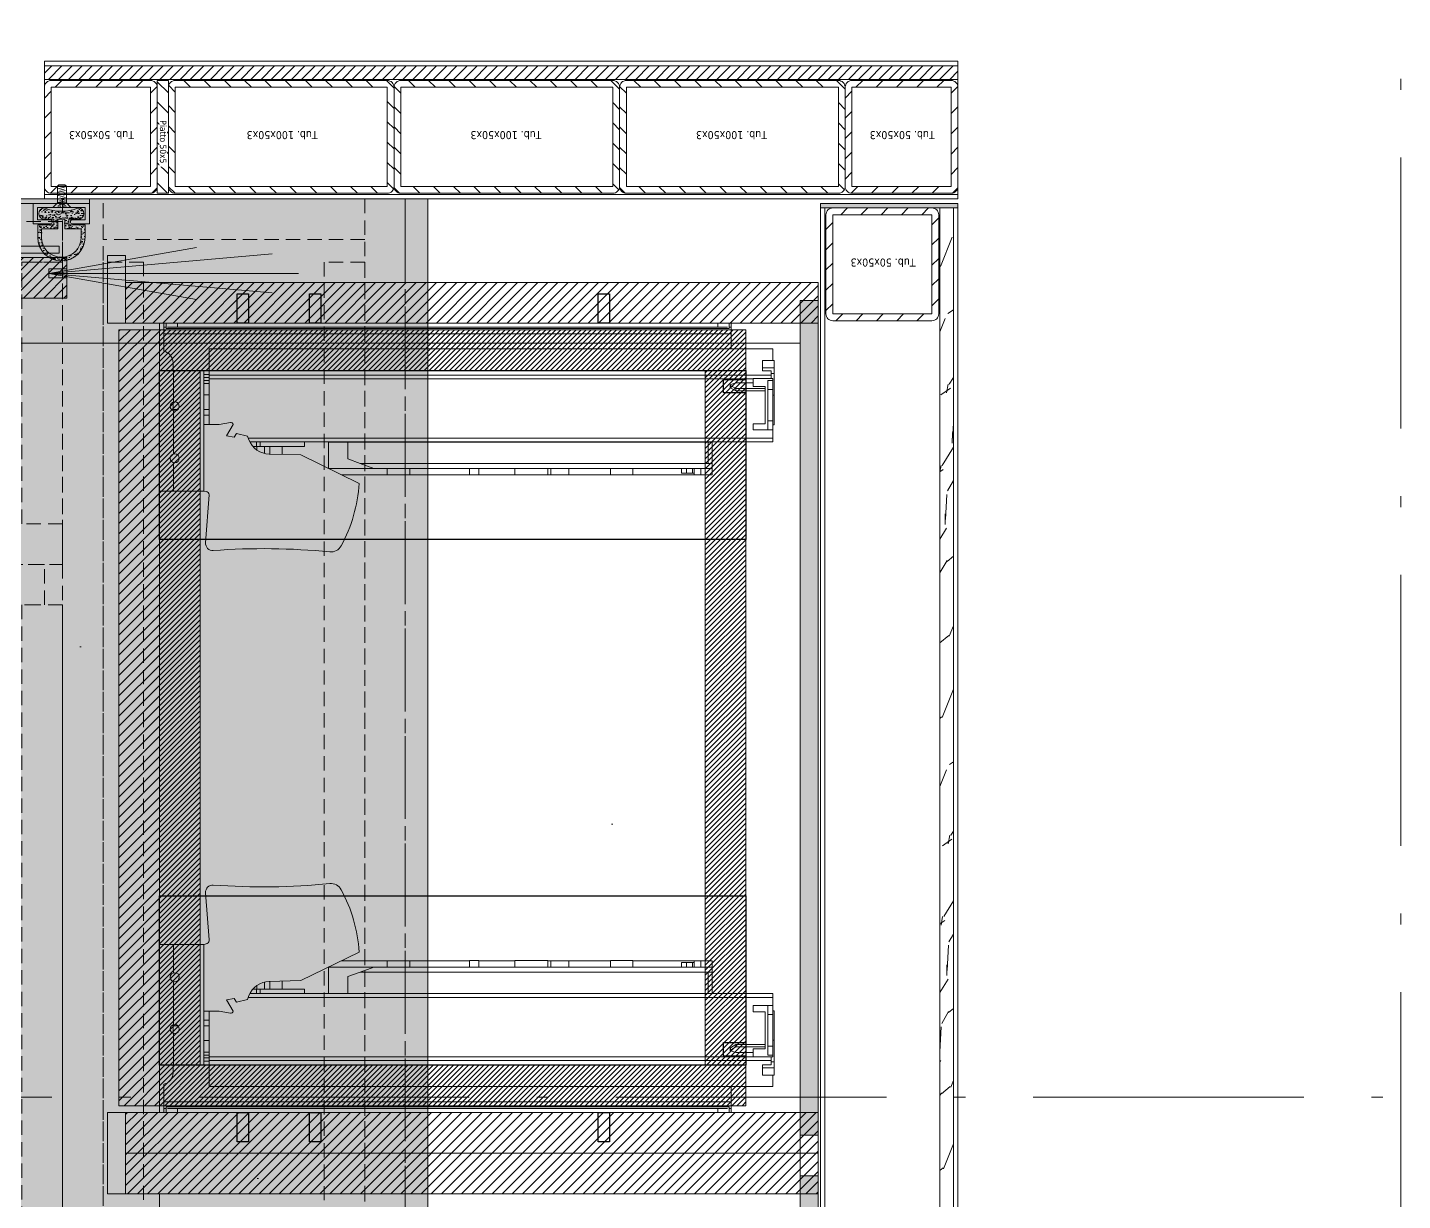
# Model space of a CAD drawing. Header units: millimetres. Extents: x -853320 to 19484, y -510814 to 9708.
# Drawn here: x 15869 to 16478, y 6290 to 6810 of the extents above; entities that cross this region are included whole.
import ezdxf

# ---------------------------------------------------------------- set-up
doc = ezdxf.new("R2010")
doc.units = ezdxf.units.MM
for name, pattern in [('BEARBEITUNGEN', [0]), ('DASHDOT', [18.5, 12, -3, 0.5, -3]), ('DASHED', [0.75, 0.5, -0.25]), ('NASCOSTA', [9.525, 6.35, -3.175])]:
    doc.linetypes.add(name, pattern=pattern)
doc.layers.add('DS_ST_quote 1_50', color=7, linetype='Continuous')
doc.layers.add('F_Lavorazioni', color=12, linetype='Continuous')
for name, color, linetype, lineweight in [('F_ARREDI', 7, 'Continuous', 5), ('F_Guide', 1, 'Continuous', 9), ('F_MASSELLO verniciato BVN', 41, 'Continuous', 5), ('F_MASSELLO_abete', 30, 'Continuous', 5), ('F_MULTI laminato OPACO', 1, 'Continuous', 5), ('F_MULTI laminato_soffitto', 5, 'Continuous', 5), ('F_MULTI laminato_soffitto_veletta', 6, 'Continuous', 5), ('F_PARETI-PAVIMENTI e SOFFITTI_cassone', 3, 'Continuous', 5), ('F_RIV.to PARETI e SOFFITTO_slider', 7, 'Continuous', 5), ('F_Sezioni', 5, 'Continuous', 9), ('F_SOFFITTI', 7, 'Continuous', 5), ('F_STRIP-LED', 2, 'Continuous', 5)]:
    doc.layers.add(name, color=color, linetype=linetype, lineweight=lineweight)
doc.layers.add('F_PARETI_slider', color=1, linetype='Continuous', lineweight=5, true_color=0xff0000)
doc.styles.add('ARIAL', font='arial.ttf')
doc.styles.add('Tahoma', font='tahoma.ttf')
doc.dimstyles.new('ISO-100', dxfattribs={"dimtxt": 100, "dimasz": 5, "dimexe": 0.25, "dimexo": 6, "dimgap": 6, "dimtad": 1, "dimtxsty": 'ARIAL', "dimblk": 'ARCHTICK', "dimcen": 2.5, "dimdle": 15, "dimse1": 1, "dimse2": 1, "dimclrd": 256, "dimclre": 256, "dimclrt": 256, "dimadec": 0, "dimazin": 0, "dimtfac": 1, "dimtmove": 0, "dimatfit": 3, "dimldrblk": 'ARCHTICK', "dimfxl": 1, "dimlwd": -1, "dimlwe": -1, "dimarcsym": 0})
pattern_1 = [(45, (2, 0), (-2.24506403, 2.24506403), [])]

# ---------------------------------------------------------------- blocks, each defined once
blk = doc.blocks.new('CONTROSOFITTO_posteriore_lato corto_2415x250_pianta_vista da sopra')
at = {"layer": 'F_MULTI laminato_soffitto_veletta', "transparency": 33554585}
h = blk.add_hatch(color=8, dxfattribs=at)
h.dxf.hatch_style = 1
h.paths.add_polyline_path([(38560.95, -5047.45), (38560.95, -7465.45), (38310.95, -7465.45), (38310.95, -5047.45)])
at = {"layer": 'F_MASSELLO_abete', "color": 1, "linetype": 'NASCOSTA'}
for points in [[(38338.95, -5047.45), (38338.95, -7465.45), (38320.95, -7465.45), (38320.95, -5047.45)], [(38454.95, -5065.45), (38454.95, -5047.45), (38338.95, -5047.45), (38338.95, -5065.45)], [(38472.95, -5047.45), (38472.95, -7465.45), (38454.95, -7465.45), (38454.95, -5047.45)]]:
    blk.add_lwpolyline(points, close=True, dxfattribs=at)
at = {"layer": 'F_MASSELLO_abete', "color": 3, "linetype": 'NASCOSTA'}
blk.add_lwpolyline([(38356.95, -5075.45), (38356.95, -5576.95), (38338.95, -5576.95), (38338.95, -5075.45)], close=True, dxfattribs=at)
at = {"layer": 'F_MASSELLO_abete', "linetype": 'NASCOSTA'}
blk.add_lwpolyline([(38454.95, -5075.45), (38454.95, -5576.95), (38436.95, -5576.95), (38436.95, -5075.45)], close=True, dxfattribs=at)
at = {"layer": 'F_MULTI laminato_soffitto_veletta'}
blk.add_lwpolyline([(38560.95, -5047.45), (38560.95, -7465.45), (38310.95, -7465.45), (38310.95, -5047.45)], close=True, dxfattribs=at)
at = {"layer": 'F_MULTI laminato_soffitto_veletta', "linetype": 'NASCOSTA'}
blk.add_lwpolyline([(38490.95, -5227.45), (38490.95, -5897.45), (38472.95, -5897.45), (38472.95, -5227.45)], close=True, dxfattribs=at)
blk = doc.blocks.new('CONTROSOFITTO_anteriore_lato lungo_2010x250_pianta_vista da sopra')
at = {"layer": 'F_MASSELLO_abete', "color": 1, "linetype": 'NASCOSTA'}
for points in [[(28163.35, -457), (30369.35, -457), (30369.35, -475), (28163.35, -475)], [(30351.35, -591), (30369.35, -591), (30369.35, -475), (30351.35, -475)], [(28163.35, -591), (30369.35, -591), (30369.35, -609), (28163.35, -609)]]:
    blk.add_lwpolyline(points, close=True, dxfattribs=at)
at = {"layer": 'F_MULTI laminato_soffitto_veletta', "linetype": 'NASCOSTA'}
blk.add_lwpolyline([(28171.35, -439), (30361.35, -439), (30361.35, -457), (28171.35, -457)], close=True, dxfattribs=at)
blk = doc.blocks.new('CONTROSOFITTO_rev.01_pianta_vista da sopra')
at = {"layer": 'F_MULTI laminato_soffitto', "color": 5, "linetype": 'NASCOSTA', "ltscale": 5}
blk.add_lwpolyline([(27435.6, -34937.73), (29931.63, -34937.73), (29931.63, -35837.73), (27435.6, -35837.73)], close=True, dxfattribs=at)
at = {"layer": 'F_SOFFITTI', "xscale": -1, "rotation": 180}
blk.add_blockref('CONTROSOFITTO_anteriore_lato lungo_2010x250_pianta_vista da sopra', (-589.72, -35556.73), dxfattribs=at)
at = {"layer": 'F_SOFFITTI', "xscale": -1}
blk.add_blockref('CONTROSOFITTO_posteriore_lato corto_2415x250_pianta_vista da sopra', (68252.58, -29890.28), dxfattribs=at)
blk = doc.blocks.new('SLIDER grande_lato cucina_pianta_rev.01')
at = {"linetype": 'Continuous', "lineweight": 9, "ltscale": 0.15}
h = blk.add_hatch(dxfattribs=at)
h.set_pattern_fill('DOTS', color=5, scale=0.5, angle=-45)
h.set_pattern_definition([(315, (129929.5354, -101435.0328), (0.8418990114, 0.2806330038), [0, -0.79375])])
h.paths.add_polyline_path([(276687.98, -69772.85), (276687.98, -69769.85), (276585.98, -69769.85), (276585.98, -69772.85)])
at = {"color": 5, "linetype": 'Continuous', "lineweight": 9, "ltscale": 0.15}
blk.add_lwpolyline([(276687.98, -69772.85), (276687.98, -69769.85), (276585.98, -69769.85), (276585.98, -69772.85)], close=True, dxfattribs=at)
blk = doc.blocks.new('PARETE LETTO_camera master_pianta')
at = {"layer": 'F_MASSELLO verniciato BVN'}
h = blk.add_hatch(color=8, dxfattribs=at)
h.dxf.hatch_style = 1
h.paths.add_polyline_path([(736822.12, 527586.14), (736858.12, 527586.14), (736858.12, 527594.14), (736822.12, 527594.14)])
h = blk.add_hatch(color=8, dxfattribs=at)
h.dxf.hatch_style = 1
h.paths.add_polyline_path([(737238.12, 527586.14), (737208.12, 527586.14), (737208.12, 527594.14), (737238.12, 527594.14)])
at = {"layer": 'F_MULTI laminato OPACO'}
h = blk.add_hatch(color=8, dxfattribs=at)
h.dxf.hatch_style = 1
h.paths.add_polyline_path([(735118.12, 527893.14), (736830.12, 527893.14), (736830.12, 527901.14), (735118.12, 527901.14)])
h = blk.add_hatch(dxfattribs=at)
h.set_pattern_fill('ANSI31', color=8)
h.set_pattern_definition(pattern_1)
h.paths.add_polyline_path([(736858.12, 527594.14), (736840.12, 527594.14), (736840.12, 527901.14), (736858.12, 527901.14)])
h.paths.add_polyline_path([(736840.12, 527594.14), (736822.12, 527594.14), (736822.12, 527901.14), (736840.12, 527901.14)])
h = blk.add_hatch(color=8, dxfattribs=at)
h.dxf.hatch_style = 1
h.paths.add_polyline_path([(736848.12, 527893.14), (737218.12, 527893.14), (737218.12, 527901.14), (736848.12, 527901.14)])
h = blk.add_hatch(dxfattribs=at)
h.set_pattern_fill('ANSI31', color=8)
h.set_pattern_definition([(45, (40, 0), (-2.24506403, 2.24506403), [])])
h.paths.add_polyline_path([(737208.12, 527594.14), (737226.12, 527594.14), (737226.12, 527901.14), (737208.12, 527901.14)])
h = blk.add_hatch(dxfattribs=at)
h.set_pattern_fill('ANSI31', color=8, scale=0.5)
h.set_pattern_definition([(45, (2, 0), (-1.122532015, 1.122532015), [])])
h.paths.add_polyline_path([(736879.12, 527609.14), (736861.12, 527609.14), (736861.12, 527869.14), (736879.12, 527869.14)])
h.paths.add_polyline_path([(737187.12, 527869.14), (737187.12, 527851.14), (736879.12, 527851.14), (736879.12, 527869.14)])
h.paths.add_polyline_path([(737205.12, 527609.14), (737187.12, 527609.14), (737187.12, 527869.14), (737205.12, 527869.14)])
h.paths.add_polyline_path([(737187.12, 527627.14), (737187.12, 527609.14), (736879.12, 527609.14), (736879.12, 527627.14)])
h = blk.add_hatch(dxfattribs=at)
h.set_pattern_fill('ANSI31', color=8)
h.set_pattern_definition(pattern_1)
h.paths.add_polyline_path([(736861.12, 527609.14), (737205.12, 527609.14), (737205.12, 527591.14), (736861.12, 527591.14)])
at = {"color": 1}
blk.add_lwpolyline([(735126.12, 527609.14), (736822.12, 527609.14), (736822.12, 527893.14), (735126.12, 527893.14)], close=True, dxfattribs=at)
at = {"layer": 'F_Guide'}
for p, q in [((736869.63, 527881.14), (736874.74, 527881.14)), ((736869.63, 527631.14), (736869.63, 527881.14)), ((736874.74, 527881.64), (736877.94, 527881.64)), ((736874.74, 527876.55), (736874.74, 527881.64)), ((736877.94, 527881.64), (736880.55, 527881.64)), ((736877.94, 527876.55), (736877.94, 527881.64)), ((736879.29, 527880.34), (736880.55, 527880.34)), ((736879.29, 527876.55), (736879.29, 527880.34)), ((736880.55, 527881.64), (736890.13, 527881.64)), ((736880.55, 527880.34), (736880.55, 527881.64)), ((736880.55, 527880.34), (736882.77, 527880.34)), ((736881.18, 527631.14), (736881.18, 527880.34)), ((736882.77, 527881.14), (736883.54, 527881.14)), ((736882.77, 527872.36), (736882.77, 527881.14)), ((736883.54, 527881.14), (736887.54, 527881.14)), ((736883.54, 527878.86), (736883.54, 527881.14)), ((736887.54, 527881.14), (736901.54, 527881.14)), ((736887.54, 527878.86), (736887.54, 527881.14)), ((736890.13, 527881.64), (736898.97, 527881.64)), ((736890.13, 527881.14), (736890.13, 527881.64)), ((736898.97, 527881.64), (736903.25, 527881.64)), ((736901.54, 527881.14), (736905.54, 527881.14)), ((736901.54, 527878.86), (736901.54, 527881.14)), ((736903.25, 527881.14), (736903.25, 527881.64)), ((736905.54, 527881.14), (736905.55, 527881.14)), ((736905.54, 527878.86), (736905.54, 527881.14)), ((736905.55, 527881.14), (736909.17, 527881.14)), ((736905.55, 527872.36), (736905.55, 527881.14)), ((736909.17, 527881.14), (736910.87, 527881.14)), ((736909.17, 527648.46), (736909.17, 527881.14)), ((736910.87, 527649.2), (736910.87, 527881.14)), ((737155.37, 527881.14), (737157.07, 527881.14)), ((737155.37, 527649.2), (737155.37, 527881.14)), ((737157.07, 527881.14), (737160.7, 527881.14)), ((737157.07, 527648.46), (737157.07, 527881.14)), ((737160.7, 527881.14), (737160.7, 527881.14)), ((737160.7, 527881.14), (737164.7, 527881.14)), ((737160.7, 527872.36), (737160.7, 527881.14)), ((737160.7, 527878.86), (737160.7, 527881.14)), ((737162.99, 527881.64), (737191.5, 527881.64)), ((737162.99, 527881.14), (737162.99, 527881.64)), ((737164.7, 527881.14), (737178.7, 527881.14)), ((737164.7, 527878.86), (737164.7, 527881.14)), ((737176.11, 527881.14), (737176.11, 527881.64)), ((737178.7, 527881.14), (737182.7, 527881.14)), ((737178.7, 527878.86), (737178.7, 527881.14)), ((737182.7, 527881.14), (737183.47, 527881.14)), ((737182.7, 527878.86), (737182.7, 527881.14)), ((737183.47, 527872.36), (737183.47, 527881.14)), ((737183.47, 527880.34), (737186.95, 527880.34)), ((737185.06, 527631.14), (737185.06, 527880.34)), ((737185.69, 527880.34), (737185.69, 527881.64)), ((737186.95, 527876.55), (737186.95, 527880.34)), ((737188.3, 527876.55), (737188.3, 527881.64)), ((737191.5, 527876.55), (737191.5, 527881.64)), ((737191.5, 527881.14), (737196.61, 527881.14)), ((737196.61, 527631.14), (737196.61, 527881.14)), ((736874.74, 527876.55), (736877.94, 527876.55)), ((736877.94, 527876.55), (736879.29, 527876.55)), ((736883.54, 527878.86), (736887.54, 527878.86)), ((736886.29, 527877.67), (736886.85, 527877.67)), ((736886.29, 527872.36), (736886.29, 527877.67)), ((736886.85, 527877.69), (736887.17, 527877.69)), ((736886.85, 527877.67), (736886.85, 527877.69)), ((736887.17, 527877.69), (736888.25, 527877.69)), ((736887.17, 527864.59), (736887.17, 527877.69)), ((736887.54, 527878.86), (736901.54, 527878.86)), ((736888.25, 527864.59), (736888.25, 527877.69)), ((736888.25, 527877.67), (736902.79, 527877.67)), ((736901.54, 527878.86), (736905.54, 527878.86)), ((736902.79, 527872.36), (736902.79, 527877.67)), ((737160.7, 527878.86), (737182.7, 527878.86)), ((737163.45, 527877.67), (737177.99, 527877.67)), ((737163.45, 527872.36), (737163.45, 527877.67)), ((737177.99, 527877.69), (737179.39, 527877.69)), ((737177.99, 527864.59), (737177.99, 527877.69)), ((737179.08, 527864.59), (737179.08, 527877.69)), ((737179.39, 527877.67), (737179.39, 527877.69)), ((737179.39, 527877.67), (737179.95, 527877.67)), ((737179.95, 527872.36), (737179.95, 527877.67)), ((737186.95, 527876.55), (737191.5, 527876.55)), ((736882.77, 527872.36), (736886.29, 527872.36)), ((736882.87, 527631.14), (736882.87, 527872.36)), ((736884.69, 527864.71), (736884.69, 527872.36)), ((736902.79, 527872.36), (736905.55, 527872.36)), ((737160.7, 527872.36), (737163.45, 527872.36)), ((737179.95, 527872.36), (737183.47, 527872.36)), ((737181.56, 527864.71), (737181.56, 527872.36)), ((737183.37, 527631.14), (737183.37, 527872.36)), ((736858.12, 527862.64), (736859.92, 527862.64)), ((736858.12, 527861.64), (736858.12, 527862.64)), ((736858.12, 527861.64), (736860.62, 527861.64)), ((736858.12, 527856.64), (736858.12, 527861.64)), ((736859.92, 527862.64), (736862.92, 527862.64)), ((736859.92, 527861.64), (736859.92, 527862.64)), ((736860.62, 527612.14), (736860.62, 527861.64)), ((736862.92, 527862.64), (736869.63, 527862.64)), ((736862.92, 527611.14), (736862.92, 527862.64)), ((736885.4, 527862.38), (736884.69, 527864.71)), ((736885.61, 527862.12), (736886.69, 527862.12)), ((736885.76, 527862.24), (736887.17, 527864.59)), ((736885.76, 527862.24), (736886.84, 527862.24)), ((736886.84, 527862.24), (736888.25, 527864.59)), ((736887.17, 527864.59), (736888.25, 527864.59)), ((737179.4, 527862.24), (737177.99, 527864.59)), ((737177.99, 527864.59), (737179.08, 527864.59)), ((737180.48, 527862.24), (737179.08, 527864.59)), ((737179.4, 527862.24), (737180.48, 527862.24)), ((737179.55, 527862.12), (737180.63, 527862.12)), ((737180.85, 527862.38), (737181.56, 527864.71)), ((737196.61, 527862.64), (737208.12, 527862.64)), ((737203.32, 527611.14), (737203.32, 527862.64)), ((737205.62, 527861.64), (737208.12, 527861.64)), ((737205.62, 527612.14), (737205.62, 527861.64)), ((737206.32, 527861.64), (737206.32, 527862.64)), ((737208.12, 527611.14), (737208.12, 527862.64)), ((736858.12, 527856.64), (736859.92, 527856.64)), ((736858.12, 527617.14), (736858.12, 527856.64)), ((736859.92, 527856.64), (736859.92, 527861.03)), ((736859.92, 527617.14), (736859.92, 527856.64)), ((737206.32, 527856.64), (737206.32, 527861.03)), ((737206.32, 527856.64), (737208.12, 527856.64)), ((737206.32, 527617.14), (737206.32, 527856.64)), ((736910.9, 527854.14), (736920.4, 527854.14)), ((736910.9, 527684.14), (736910.9, 527854.14)), ((736910.9, 527852.34), (736920.4, 527852.34)), ((736920.4, 527854.14), (736922.6, 527854.14)), ((736920.4, 527698.15), (736920.4, 527854.14)), ((736922.6, 527854.14), (736925.4, 527854.14)), ((736922.6, 527684.14), (736922.6, 527854.14)), ((736925.4, 527819.04), (736925.4, 527854.14)), ((737140.85, 527854.14), (737155.35, 527854.14)), ((737140.85, 527819.04), (737140.85, 527854.14)), ((737143.65, 527684.14), (737143.65, 527854.14)), ((737145.85, 527698.15), (737145.85, 527854.14)), ((737145.85, 527852.34), (737155.35, 527852.34)), ((737155.35, 527684.14), (737155.35, 527854.14)), ((736922.6, 527849.14), (736925.4, 527849.14)), ((736922.6, 527846.12), (736925.4, 527846.12)), ((736922.6, 527845.46), (736924.7, 527845.46)), ((736924.7, 527840.64), (736924.7, 527846.12)), ((737140.85, 527849.14), (737143.65, 527849.14)), ((737140.85, 527846.12), (737143.65, 527846.12)), ((737141.55, 527840.64), (737141.55, 527846.12)), ((737141.55, 527845.46), (737143.65, 527845.46)), ((736910.87, 527842.44), (736910.9, 527842.44)), ((736922.6, 527842.81), (736924.7, 527842.81)), ((736922.6, 527840.64), (736924.7, 527840.64)), ((737141.55, 527842.81), (737143.65, 527842.81)), ((737141.55, 527840.64), (737143.65, 527840.64)), ((737155.35, 527842.44), (737155.37, 527842.44)), ((736922.6, 527819.04), (736925.5, 527819.04)), ((736925.5, 527809.04), (736925.5, 527819.04)), ((737140.75, 527819.04), (737143.65, 527819.04)), ((737140.75, 527809.04), (737140.75, 527819.04)), ((736910.87, 527807.44), (736910.9, 527807.44)), ((736922.6, 527809.04), (736925.5, 527809.04)), ((736925.4, 527790.66), (736925.4, 527809.04)), ((737140.75, 527809.04), (737143.65, 527809.04)), ((737140.85, 527790.66), (737140.85, 527809.04)), ((737155.35, 527807.44), (737155.37, 527807.44)), ((736922.6, 527790.66), (736925.4, 527790.66)), ((736925.4, 527782.61), (736925.4, 527790.66)), ((737140.85, 527790.66), (737143.65, 527790.66)), ((737140.85, 527782.61), (737140.85, 527790.66)), ((736922.6, 527782.61), (736925.4, 527782.61)), ((736925.4, 527781.37), (736925.4, 527782.61)), ((737140.85, 527782.61), (737143.65, 527782.61)), ((737140.85, 527781.37), (737140.85, 527782.61)), ((736922.6, 527781.37), (736925.5, 527781.37)), ((736925.5, 527766.64), (736925.5, 527781.37)), ((737140.75, 527781.37), (737143.65, 527781.37)), ((737140.75, 527766.64), (737140.75, 527781.37)), ((736922.6, 527766.64), (736925.5, 527766.64)), ((736925.4, 527750.72), (736925.4, 527766.64)), ((737140.75, 527766.64), (737143.65, 527766.64)), ((737140.85, 527750.72), (737140.85, 527766.64)), ((736922.6, 527750.72), (736925.5, 527750.72)), ((736922.6, 527746.64), (736925.5, 527746.64)), ((736925.4, 527720.16), (736925.4, 527746.64)), ((736925.5, 527746.64), (736925.5, 527750.72)), ((737140.75, 527750.72), (737143.65, 527750.72)), ((737140.75, 527746.64), (737140.75, 527750.72)), ((737140.75, 527746.64), (737143.65, 527746.64)), ((737140.85, 527720.16), (737140.85, 527746.64)), ((736922.6, 527720.16), (736925.4, 527720.16)), ((736925.4, 527710.11), (736925.4, 527720.16)), ((737140.85, 527720.16), (737143.65, 527720.16)), ((737140.85, 527710.11), (737140.85, 527720.16)), ((736922.6, 527710.11), (736925.4, 527710.11)), ((736925.4, 527689.79), (736925.4, 527710.11)), ((737140.85, 527710.11), (737143.65, 527710.11)), ((737140.85, 527689.79), (737140.85, 527710.11)), ((736920.4, 527698.15), (736922.6, 527704.19)), ((737145.85, 527698.15), (737143.65, 527704.19)), ((736916.64, 527671.83), (736929.26, 527697.71)), ((736918.39, 527692.63), (736920.4, 527698.15)), ((737149.61, 527671.83), (737136.99, 527697.71)), ((737147.86, 527692.63), (737145.85, 527698.15)), ((736910.9, 527692.63), (736918.39, 527692.63)), ((737147.86, 527692.63), (737155.35, 527692.63)), ((736910.9, 527684.14), (736922.6, 527684.14)), ((736922.6, 527684.14), (736922.64, 527684.14)), ((737143.61, 527684.14), (737155.35, 527684.14)), ((736910.87, 527673.45), (736912.87, 527673.45)), ((736912.87, 527650.58), (736912.87, 527673.45)), ((737153.37, 527673.45), (737155.37, 527673.45)), ((737153.37, 527650.58), (737153.37, 527673.45)), ((736916.22, 527657.76), (736916.64, 527671.83)), ((737150.02, 527657.76), (737149.61, 527671.83)), ((736912.87, 527663.57), (736916.39, 527663.57)), ((737149.85, 527663.57), (737153.37, 527663.57)), ((736912.87, 527658.07), (736916.23, 527658.07)), ((736912.87, 527655.67), (736915.94, 527655.67)), ((737150.01, 527658.07), (737153.37, 527658.07)), ((737150.31, 527655.67), (737153.37, 527655.67)), ((736908.28, 527648.1), (736909.98, 527648.78)), ((736910.87, 527653.84), (736912.87, 527653.84)), ((736910.87, 527652.1), (736912.87, 527652.1)), ((736912.87, 527652.28), (736914.39, 527652.28)), ((737151.85, 527652.28), (737153.37, 527652.28)), ((737153.37, 527653.84), (737155.37, 527653.84)), ((737153.37, 527652.1), (737155.37, 527652.1)), ((737157.96, 527648.1), (737156.26, 527648.78)), ((736858.12, 527646.14), (736858.12, 527646.14)), ((736858.12, 527646.14), (736858.12, 527646.14)), ((736907.07, 527643.28), (736908.28, 527648.1)), ((736908.7, 527642.26), (736907.07, 527643.28)), ((736908.15, 527638.83), (736908.7, 527642.26)), ((737157.54, 527642.26), (737159.17, 527643.28)), ((737158.09, 527638.83), (737157.54, 527642.26)), ((737159.17, 527643.28), (737157.96, 527648.1)), ((736903.1, 527635.56), (736902.21, 527640.59)), ((736908.15, 527638.83), (736903.04, 527641.75)), ((737158.09, 527638.83), (737163.2, 527641.75)), ((737163.15, 527635.56), (737164.03, 527640.59)), ((736869.63, 527631.14), (736881.18, 527631.14)), ((736880.95, 527628.83), (736880.95, 527631.14)), ((736881.18, 527631.14), (736882.87, 527631.14)), ((736882.32, 527628.83), (736882.32, 527631.14)), ((736882.87, 527631.14), (736903.1, 527631.14)), ((736883.57, 527628.83), (736883.57, 527631.14)), ((736884.95, 527628.83), (736884.95, 527631.14)), ((736890.02, 527628.83), (736890.02, 527631.14)), ((736896.52, 527628.83), (736896.52, 527631.14)), ((736899.02, 527628.83), (736899.02, 527631.14)), ((736903.1, 527628.83), (736903.1, 527635.56)), ((736934.62, 527631.2), (736934.23, 527631.23)), ((736955.54, 527629.58), (736934.62, 527631.2)), ((737110.7, 527629.58), (737132.02, 527631.23)), ((737163.15, 527628.83), (737163.15, 527635.56)), ((737163.15, 527631.14), (737196.61, 527631.14)), ((737167.22, 527628.83), (737167.22, 527631.14)), ((737169.72, 527628.83), (737169.72, 527631.14)), ((737176.22, 527628.83), (737176.22, 527631.14)), ((737181.3, 527628.83), (737181.3, 527631.14)), ((737182.67, 527628.83), (737182.67, 527631.14)), ((737183.92, 527628.83), (737183.92, 527631.14)), ((737185.3, 527628.83), (737185.3, 527631.14)), ((736879.12, 527628.83), (736932.62, 527628.83)), ((736879.12, 527609.14), (736879.12, 527628.83)), ((736932.62, 527628.9), (736932.83, 527629.82)), ((736932.62, 527609.14), (736932.62, 527628.9)), ((737133.62, 527628.9), (737133.41, 527629.82)), ((737133.62, 527609.14), (737133.62, 527628.9)), ((737133.62, 527628.83), (737187.12, 527628.83)), ((737187.12, 527609.14), (737187.12, 527628.83)), ((736858.12, 527617.14), (736859.92, 527617.14)), ((736858.12, 527612.14), (736858.12, 527617.14)), ((736858.12, 527612.14), (736860.62, 527612.14)), ((736858.12, 527611.14), (736858.12, 527612.14)), ((736859.92, 527612.74), (736859.92, 527617.14)), ((736859.92, 527611.14), (736859.92, 527612.14)), ((736875.72, 527615.14), (736879.12, 527615.14)), ((736879.12, 527615.34), (736893.21, 527615.34)), ((736893.29, 527615.14), (736896.52, 527615.14)), ((736896.52, 527615.14), (736896.52, 527617.36)), ((736896.52, 527615.14), (736896.95, 527615.14)), ((736897.03, 527615.34), (736916.21, 527615.34)), ((736920.03, 527615.34), (736932.62, 527615.34)), ((737133.62, 527615.34), (737146.21, 527615.34)), ((737150.03, 527615.34), (737169.21, 527615.34)), ((737169.29, 527615.14), (737172.95, 527615.14)), ((737169.72, 527615.14), (737169.72, 527617.36)), ((737173.03, 527615.34), (737187.12, 527615.34)), ((737187.12, 527615.14), (737190.52, 527615.14)), ((737205.62, 527612.14), (737208.12, 527612.14)), ((737206.32, 527617.14), (737208.12, 527617.14)), ((737206.32, 527612.74), (737206.32, 527617.14)), ((737206.32, 527611.14), (737206.32, 527612.14)), ((736858.12, 527611.14), (736859.92, 527611.14)), ((736859.92, 527611.14), (736862.92, 527611.14)), ((736862.92, 527611.14), (736870.65, 527611.14)), ((736879.12, 527609.14), (736932.62, 527609.14)), ((737133.62, 527609.14), (737187.12, 527609.14)), ((737195.59, 527611.14), (737208.12, 527611.14))]:
    blk.add_line(p, q, dxfattribs=at)
for centre in [(736895.12, 527615.94), (736918.12, 527615.94), (737148.12, 527615.94), (737171.12, 527615.94)]:
    blk.add_circle(centre, 2, dxfattribs=at)
for centre, radius, start, end in [((736924.7, 527630.16), 67.7, 61.60234, 86.13782), ((737141.55, 527630.16), 67.7, 93.86218, 118.39766), ((736954.42, 527685.14), 5.2, 354.37963, 61.60234), ((737111.82, 527685.14), 5.2, 118.39766, 185.62037), ((737257.95, 527655.27), 299.8, 174.37963, 184.25813), ((736808.29, 527655.27), 299.8, 355.74187, 5.62037), ((736906.23, 527658.05), 10, 292.06114, 358.31116), ((737160.02, 527658.05), 10, 181.68884, 247.93886), ((736903.19, 527640.76), 1, 98.66677, 190), ((737163.05, 527640.76), 1, 350, 81.33323), ((736934.68, 527629.39), 1.9, 103.89335, 166.92451), ((736955.79, 527632.77), 3.2, 265.57887, 4.25813), ((737110.45, 527632.77), 3.2, 175.74187, 274.42113), ((737131.56, 527629.39), 1.9, 13.07549, 76.10665), ((736875.66, 527610), 5.14, 89.3053, 167.21863), ((737190.58, 527610), 5.14, 12.78137, 90.6947)]:
    blk.add_arc(centre, radius, start, end, dxfattribs=at)
for centre, start_param, end_param in [((736885.61, 527862.73), 2.188692, 3.763033), ((736886.69, 527862.73), 3.141592, 3.763033), ((737179.55, 527862.73), 2.520152, 3.141593), ((737180.63, 527862.73), 2.520152, 4.094493)]:
    blk.add_ellipse(centre, major_axis=(0, 0.609), ratio=0.427358, start_param=start_param, end_param=end_param, dxfattribs=at)
at = {"layer": 'F_Lavorazioni', "color": 14, "linetype": 'BEARBEITUNGEN', "true_color": 0xaa0000}
for p, q in [((736954.12, 527869.14), (736879.12, 527869.14)), ((736879.12, 527869.14), (736879.12, 527609.14)), ((736889.12, 527869.14), (736883.12, 527869.14)), ((736883.12, 527869.14), (736883.12, 527859.14)), ((736889.12, 527859.14), (736889.12, 527869.14)), ((736954.12, 527609.14), (736954.12, 527869.14)), ((737187.12, 527869.14), (737112.12, 527869.14)), ((737112.12, 527869.14), (737112.12, 527609.14)), ((737183.12, 527869.14), (737177.12, 527869.14)), ((737177.12, 527869.14), (737177.12, 527859.14)), ((737183.12, 527859.14), (737183.12, 527869.14)), ((737187.12, 527609.14), (737187.12, 527869.14)), ((736883.12, 527859.14), (736889.12, 527859.14)), ((737177.12, 527859.14), (737183.12, 527859.14)), ((736858.12, 527808.64), (736845.12, 527808.64)), ((736845.12, 527808.64), (736845.12, 527803.64)), ((736858.12, 527803.64), (736858.12, 527808.64)), ((737208.12, 527808.64), (737208.12, 527803.64)), ((737221.12, 527808.64), (737208.12, 527808.64)), ((737221.12, 527803.64), (737221.12, 527808.64)), ((736845.12, 527803.64), (736858.12, 527803.64)), ((737208.12, 527803.64), (737221.12, 527803.64)), ((736858.12, 527680.64), (736845.12, 527680.64)), ((736845.12, 527680.64), (736845.12, 527675.64)), ((736858.12, 527675.64), (736858.12, 527680.64)), ((737208.12, 527680.64), (737208.12, 527675.64)), ((737221.12, 527680.64), (737208.12, 527680.64)), ((737221.12, 527675.64), (737221.12, 527680.64)), ((736845.12, 527675.64), (736858.12, 527675.64)), ((737208.12, 527675.64), (737221.12, 527675.64)), ((736858.12, 527648.64), (736845.12, 527648.64)), ((736845.12, 527648.64), (736845.12, 527643.64)), ((736858.12, 527643.64), (736858.12, 527648.64)), ((737208.12, 527648.64), (737208.12, 527643.64)), ((737221.12, 527648.64), (737208.12, 527648.64)), ((737221.12, 527643.64), (737221.12, 527648.64)), ((736845.12, 527643.64), (736858.12, 527643.64)), ((737208.12, 527643.64), (737221.12, 527643.64)), ((736879.12, 527609.14), (736954.12, 527609.14)), ((737112.12, 527609.14), (737187.12, 527609.14))]:
    blk.add_line(p, q, dxfattribs=at)
at = {"layer": 'F_MASSELLO verniciato BVN'}
for points in [[(736822.12, 527586.14), (736858.12, 527586.14), (736858.12, 527594.14), (736822.12, 527594.14)], [(737238.12, 527586.14), (737208.12, 527586.14), (737208.12, 527594.14), (737238.12, 527594.14)]]:
    blk.add_lwpolyline(points, close=True, dxfattribs=at)
at = {"layer": 'F_MULTI laminato OPACO', "color": 6}
for points in [[(735118.12, 527893.14), (736830.12, 527893.14), (736830.12, 527901.14), (735118.12, 527901.14)], [(736848.12, 527893.14), (737218.12, 527893.14), (737218.12, 527901.14), (736848.12, 527901.14)], [(736861.12, 527609.14), (737205.12, 527609.14), (737205.12, 527591.14), (736861.12, 527591.14)]]:
    blk.add_lwpolyline(points, close=True, dxfattribs=at)
at = {"layer": 'F_MULTI laminato OPACO'}
for points in [[(736840.12, 527594.14), (736822.12, 527594.14), (736822.12, 527901.14), (736840.12, 527901.14)], [(736858.12, 527594.14), (736840.12, 527594.14), (736840.12, 527901.14), (736858.12, 527901.14)], [(737208.12, 527594.14), (737226.12, 527594.14), (737226.12, 527901.14), (737208.12, 527901.14)], [(736858.12, 527893.14), (737208.12, 527893.14), (737208.12, 527609.14), (736858.12, 527609.14)]]:
    blk.add_lwpolyline(points, close=True, dxfattribs=at)
at = {"layer": 'F_MULTI laminato OPACO', "color": 3}
for points in [[(736879.12, 527609.14), (736861.12, 527609.14), (736861.12, 527869.14), (736879.12, 527869.14)], [(737187.12, 527869.14), (737187.12, 527851.14), (736879.12, 527851.14), (736879.12, 527869.14)], [(737205.12, 527609.14), (737187.12, 527609.14), (737187.12, 527869.14), (737205.12, 527869.14)], [(737187.12, 527627.14), (737187.12, 527609.14), (736879.12, 527609.14), (736879.12, 527627.14)]]:
    blk.add_lwpolyline(points, close=True, dxfattribs=at)
blk = doc.blocks.new('RIV.to_pareti e soffitto_grande_lato cucina_rev.01_pianta')
at = {"layer": 'F_MULTI laminato OPACO', "transparency": 33554508}
h = blk.add_hatch(dxfattribs=at)
h.set_pattern_fill('ANSI31', color=3)
h.set_pattern_definition([(45, (-816953.679, -495733.8327), (-2.24506403, 2.24506403), [])])
h.paths.add_polyline_path([(29781.62, 21782.66), (29631.62, 21782.66), (29631.62, 21800.66), (29781.62, 21800.66)])
at = {"layer": 'F_MULTI laminato OPACO', "color": 3}
blk.add_lwpolyline([(29781.62, 21782.66), (29631.62, 21782.66), (29631.62, 21800.66), (29781.62, 21800.66)], close=True, dxfattribs=at)
at = {"layer": 'F_STRIP-LED'}
for q in [(29839.03, 21805.19), (29872.6, 21802.32), (29884.29, 21793.66), (29872.6, 21785), (29839.03, 21782.13)]:
    blk.add_line((29773.62, 21793.66), q, dxfattribs=at)
blk.add_lwpolyline([(29773.62, 21791.66), (29773.62, 21795.66), (29781.62, 21795.66), (29781.62, 21791.66)], close=True, dxfattribs=at)
blk = doc.blocks.new('TSEI M4x10')
at = {"color": 2, "linetype": 'Continuous', "lineweight": 5}
for p, q in [((110464.59, 52310.99), (110466.59, 52308.99)), ((110464.59, 52310.99), (110472.59, 52310.99)), ((110472.59, 52310.99), (110470.59, 52308.99)), ((110466.59, 52308.99), (110470.59, 52308.99)), ((110466.59, 52301.64), (110466.59, 52308.99)), ((110470.59, 52301.64), (110470.59, 52308.99)), ((110470.59, 52301.64), (110466.59, 52301.64)), ((110467.25, 52300.98), (110466.59, 52301.64)), ((110469.93, 52300.98), (110467.25, 52300.98)), ((110469.93, 52300.98), (110470.59, 52301.64))]:
    blk.add_line(p, q, dxfattribs=at)
at = {"color": 2, "linetype": 'DASHED', "lineweight": 5}
for p, q in [((110467.79, 52309.51), (110466.58, 52310.99)), ((110467.79, 52309.51), (110467.79, 52310.99)), ((110467.79, 52309.51), (110469.39, 52309.51)), ((110469.39, 52309.51), (110469.39, 52310.99)), ((110469.39, 52309.51), (110470.6, 52310.99))]:
    blk.add_line(p, q, dxfattribs=at)
at = {"color": 2, "lineweight": 5}
for p, q in [((110470.21, 52308.84), (110466.95, 52308.06)), ((110470.21, 52307.3), (110466.95, 52306.53)), ((110470.21, 52305.77), (110466.95, 52304.99)), ((110470.21, 52304.23), (110466.95, 52303.45)), ((110469.56, 52307.92), (110467.61, 52307.45)), ((110469.56, 52306.38), (110467.61, 52305.91)), ((110469.56, 52304.84), (110467.61, 52304.37)), ((110470.21, 52302.69), (110466.95, 52301.91)), ((110469.56, 52303.3), (110467.61, 52302.84))]:
    blk.add_line(p, q, dxfattribs=at)
blk = doc.blocks.new('EFFE.CAR 111.163.200')
at = {"linetype": 'ByBlock', "lineweight": 5}
h = blk.add_hatch(dxfattribs=at)
h.set_pattern_fill('AR-CONC', color=251, scale=0.017726052, angle=-450, style=0)
h.paths.add_polyline_path([(-43103.21, -62984.87), (-43103.21, -62990.37), (-43096.01, -62990.37), (-43096.01, -62992.87), (-43100.21, -62992.87, 1), (-43100.21, -62997.87, -0.192751), (-43085.21, -62997.87, 1), (-43085.21, -62992.87), (-43089.41, -62992.87), (-43089.41, -62990.37), (-43082.21, -62990.37), (-43082.21, -62984.87, 1)])
h.paths.add_polyline_path([(-43083.91, -62984.87), (-43083.91, -62988.67), (-43091.21, -62988.67), (-43091.21, -62992.87), (-43094.21, -62992.87), (-43094.21, -62988.67), (-43101.51, -62988.67), (-43101.51, -62984.87, -1)], flags=16)
at = {"color": 251, "linetype": 'ByBlock', "lineweight": 5}
for p, q in [((-43103.21, -62984.87), (-43103.21, -62990.37)), ((-43101.51, -62984.87), (-43101.51, -62988.67)), ((-43101.51, -62988.67), (-43094.21, -62988.67)), ((-43094.21, -62988.67), (-43094.21, -62992.87)), ((-43091.21, -62992.87), (-43091.21, -62988.67)), ((-43091.21, -62988.67), (-43083.91, -62988.67)), ((-43083.91, -62984.87), (-43083.91, -62988.67)), ((-43082.21, -62984.87), (-43082.21, -62990.37)), ((-43103.21, -62990.37), (-43096.01, -62990.37)), ((-43100.21, -62992.87), (-43096.01, -62992.87)), ((-43096.01, -62990.37), (-43096.01, -62992.87)), ((-43094.21, -62992.87), (-43091.21, -62992.87)), ((-43089.41, -62992.87), (-43089.41, -62990.37)), ((-43089.41, -62990.37), (-43082.21, -62990.37)), ((-43089.41, -62992.87), (-43085.21, -62992.87))]:
    blk.add_line(p, q, dxfattribs=at)
for centre, radius, start, end in [((-43092.71, -62984.87), 10.5, 0, 180), ((-43092.71, -62984.87), 8.8, 0, 180), ((-43100.21, -62995.37), 2.5, 90, 270), ((-43085.21, -62995.37), 2.5, 270, 90), ((-43092.71, -63016.61), 20.18, 68.17998, 111.82002)]:
    blk.add_arc(centre, radius, start, end, dxfattribs=at)
blk = doc.blocks.new('F_PARETI CASSONE_pianta')
at = {"layer": 'F_PARETI-PAVIMENTI e SOFFITTI_cassone', "linetype": 'Continuous', "lineweight": 13}
h = blk.add_hatch(dxfattribs=at)
h.set_pattern_fill('WOOD2', color=34, scale=25.6, angle=130, style=0, pattern_type=2)
h.set_pattern_definition([(238.4349, (155526.9915, 474333.374), (-22.76614748, -52.5214392), [9.7145088, -71.2397824]), (269.3987, (155521.9062, 474325.0968), (0.678463711, -199.94122818), [4.7204096, -231.2999424]), (266.8476, (155505.4013, 474339.9874), (-27.71998239, -524.5361438106), [11.2290304, -550.2227968]), (239.9831, (155504.7838, 474328.7753), (-107.519835431, -190.475115829), [5.9928064, -293.6475136]), (220, (155521.397, 474340.042), (-3.155375, -36.0661006), [5.12, -20.48]), (248.4429, (155517.4745, 474336.7506), (139.75222625, 351.1948218568), [13.9748864, -684.7691264]), (214.2894, (155512.3397, 474323.7532), (192.95201283, 128.48749226), [5.1455488, -252.1312768]), (259.8056, (155508.0885, 474320.8544), (32.23215944, 160.719780818), [3.998848, -195.943552])])
h.paths.add_polyline_path([(595663.47, 448168.42), (595663.47, 447563.41), (595669.47, 447563.41), (595669.47, 448168.42)])
at = {"layer": 'F_PARETI-PAVIMENTI e SOFFITTI_cassone', "lineweight": 13}
h = blk.add_hatch(dxfattribs=at)
h.set_pattern_fill('ANSI31', color=1, scale=2)
h.set_pattern_definition([(45, (310938.1744, 318976.9594), (-4.49012806, 4.49012806), [])])
h.paths.add_polyline_path([(595672.97, 447566.41), (595672.97, 447610.41), (595716.97, 447610.41), (595716.97, 447566.41)], flags=16)
edge = h.paths.add_edge_path()
edge.add_arc((595672.97, 447566.41), 3, 180, 270, ccw=False)
edge.add_line((595669.97, 447566.41), (595669.97, 447610.41))
edge.add_arc((595672.97, 447610.41), 3, 90, 180, ccw=False)
edge.add_line((595672.97, 447613.41), (595716.97, 447613.41))
edge.add_arc((595716.97, 447610.41), 3, 0, 90, ccw=False)
edge.add_line((595719.97, 447610.41), (595719.97, 447566.41))
edge.add_arc((595716.97, 447566.41), 3, -90, 0, ccw=False)
edge.add_line((595716.97, 447563.41), (595672.97, 447563.41))
h = blk.add_hatch(dxfattribs=at)
h.set_pattern_fill('DOTS', color=256, scale=0.3, angle=45)
h.set_pattern_definition([(45, (168790.22176, 462472.9653), (-0.16837980227, 0.5051394068), [0, -0.47625])])
h.paths.add_polyline_path([(595661.47, 447561.41), (595722.47, 447561.41), (595722.47, 447563.41), (595661.47, 447563.41)])
h = blk.add_hatch(dxfattribs=at)
h.set_pattern_fill('DOTS', color=256, scale=0.3, angle=45)
h.set_pattern_definition([(45, (168790.22176, 462477.9653), (-0.16837980227, 0.5051394068), [0, -0.47625])])
h.paths.add_polyline_path([(595661.47, 447561.41), (595661.47, 447563.41), (595722.47, 447563.41), (595722.47, 447561.41)])
h = blk.add_hatch(dxfattribs=at)
h.set_pattern_fill('ANSI31', color=1, scale=2)
h.set_pattern_definition([(45, (310929.6735, 319035.4594), (-4.49012806, 4.49012806), [])])
h.paths.add_polyline_path([(595664.47, 447509.91), (595664.47, 447553.91), (595708.47, 447553.91), (595708.47, 447509.91)], flags=16)
edge = h.paths.add_edge_path()
edge.add_arc((595664.47, 447509.91), 3, 180, 270, ccw=False)
edge.add_line((595661.47, 447509.91), (595661.47, 447553.91))
edge.add_arc((595664.47, 447553.91), 3, 90, 180, ccw=False)
edge.add_line((595664.47, 447556.91), (595708.47, 447556.91))
edge.add_arc((595708.47, 447553.91), 3, 0, 90, ccw=False)
edge.add_line((595711.47, 447553.91), (595711.47, 447509.91))
edge.add_arc((595708.47, 447509.91), 3, -90, 0, ccw=False)
edge.add_line((595708.47, 447506.91), (595664.47, 447506.91))
h = blk.add_hatch(dxfattribs=at)
h.set_pattern_fill('ANSI31', color=4, scale=2, angle=90)
h.set_pattern_definition([(135, (155536.269, -4665.407), (-4.49012806, -4.49012806), [])])
h.paths.add_polyline_path([(595714.47, 447509.91), (595714.47, 447553.91), (595808.47, 447553.91), (595808.47, 447509.91)], flags=16)
edge = h.paths.add_edge_path()
edge.add_arc((595714.47, 447509.91), 3, 180, 270, ccw=False)
edge.add_line((595711.47, 447509.91), (595711.47, 447553.91))
edge.add_arc((595714.47, 447553.91), 3, 90, 180, ccw=False)
edge.add_line((595714.47, 447556.91), (595808.47, 447556.91))
edge.add_arc((595808.47, 447553.91), 3, 0, 90, ccw=False)
edge.add_line((595811.47, 447553.91), (595811.47, 447509.91))
edge.add_arc((595808.47, 447509.91), 3, -90, 0, ccw=False)
edge.add_line((595808.47, 447506.91), (595714.47, 447506.91))
h = blk.add_hatch(dxfattribs=at)
h.set_pattern_fill('ANSI31', color=4, scale=2, angle=90)
h.set_pattern_definition([(135, (155636.269, -4665.407), (-4.49012806, -4.49012806), [])])
h.paths.add_polyline_path([(595814.47, 447509.91), (595814.47, 447553.91), (595908.47, 447553.91), (595908.47, 447509.91)], flags=16)
edge = h.paths.add_edge_path()
edge.add_arc((595814.47, 447509.91), 3, 180, 270, ccw=False)
edge.add_line((595811.47, 447509.91), (595811.47, 447553.91))
edge.add_arc((595814.47, 447553.91), 3, 90, 180, ccw=False)
edge.add_line((595814.47, 447556.91), (595908.47, 447556.91))
edge.add_arc((595908.47, 447553.91), 3, 0, 90, ccw=False)
edge.add_line((595911.47, 447553.91), (595911.47, 447509.91))
edge.add_arc((595908.47, 447509.91), 3, -90, 0, ccw=False)
edge.add_line((595908.47, 447506.91), (595814.47, 447506.91))
h = blk.add_hatch(dxfattribs=at)
h.set_pattern_fill('ANSI31', color=6, scale=2, angle=90)
h.set_pattern_definition([(135, (145942.711, -4729.263), (-4.49012806, -4.49012806), [])])
h.paths.add_polyline_path([(596011.47, 447556.91), (596011.47, 447506.91), (596016.47, 447506.91), (596016.47, 447556.91)])
at = {"layer": 'F_PARETI-PAVIMENTI e SOFFITTI_cassone', "linetype": 'Continuous', "lineweight": 13}
h = blk.add_hatch(dxfattribs=at)
h.set_pattern_fill('ANSI31', color=34, style=0)
h.set_pattern_definition([(45, (-0.0009, -100), (-2.24506403, 2.24506403), [])])
h.paths.add_polyline_path([(596066.47, 447500.41), (595661.47, 447500.41), (595661.47, 447506.41), (596066.47, 447506.41)])
at = {"color": 1}
for p, q in [((595661.47, 447559.41), (596066.47, 447559.41)), ((595661.47, 447498.41), (596066.47, 447498.41))]:
    blk.add_line(p, q, dxfattribs=at)
at = {"layer": 'F_PARETI-PAVIMENTI e SOFFITTI_cassone', "lineweight": 13}
for p, q in [((595661.47, 447563.41), (595661.47, 448168.42)), ((595720.47, 447563.41), (595720.47, 448168.42)), ((595722.47, 447563.41), (595722.47, 448168.42)), ((595661.47, 447557.41), (596066.47, 447557.41))]:
    blk.add_line(p, q, dxfattribs=at)
at = {"layer": 'F_PARETI-PAVIMENTI e SOFFITTI_cassone', "color": 32, "linetype": 'ByBlock', "lineweight": 13}
for points in [[(595663.47, 448168.42), (595663.47, 447563.41), (595669.47, 447563.41), (595669.47, 448168.42)], [(596066.47, 447500.41), (595661.47, 447500.41), (595661.47, 447506.41), (596066.47, 447506.41)]]:
    blk.add_lwpolyline(points, close=True, dxfattribs=at)
at = {"layer": 'F_PARETI-PAVIMENTI e SOFFITTI_cassone', "color": 1, "lineweight": 13}
for points in [[(595672.97, 447563.41, -0.414214), (595669.97, 447566.41), (595669.97, 447610.41, -0.414214), (595672.97, 447613.41), (595716.97, 447613.41, -0.414214), (595719.97, 447610.41), (595719.97, 447566.41, -0.414214), (595716.97, 447563.41)], [(595664.47, 447506.91, -0.414214), (595661.47, 447509.91), (595661.47, 447553.91, -0.414214), (595664.47, 447556.91), (595708.47, 447556.91, -0.414214), (595711.47, 447553.91), (595711.47, 447509.91, -0.414214), (595708.47, 447506.91)]]:
    blk.add_lwpolyline(points, format="xyb", close=True, dxfattribs=at)
for points in [[(595672.97, 447566.41), (595672.97, 447610.41), (595716.97, 447610.41), (595716.97, 447566.41)], [(595664.47, 447509.91), (595664.47, 447553.91), (595708.47, 447553.91), (595708.47, 447509.91)], [(596019.47, 447509.91), (596019.47, 447553.91), (596063.47, 447553.91), (596063.47, 447509.91)]]:
    blk.add_lwpolyline(points, close=True, dxfattribs=at)
at = {"layer": 'F_PARETI-PAVIMENTI e SOFFITTI_cassone', "color": 163, "lineweight": 13}
blk.add_lwpolyline([(596069.47, 447563.16), (596069.47, 447568.66), (596063.84, 447568.66, -1), (596063.84, 447570.41), (596071.47, 447570.41), (596071.47, 447561.41), (596046.47, 447561.41), (596046.47, 447570.41), (596054.09, 447570.41, -1), (596054.09, 447568.66), (596048.47, 447568.66), (596048.47, 447563.16)], format="xyb", close=True, dxfattribs=at)
at = {"layer": 'F_PARETI-PAVIMENTI e SOFFITTI_cassone', "lineweight": 13}
for points in [[(595722.47, 447561.41), (595661.47, 447561.41), (595661.47, 447563.41), (595722.47, 447563.41)], [(595661.47, 447561.41), (595661.47, 447563.41), (595722.47, 447563.41), (595722.47, 447561.41)]]:
    blk.add_lwpolyline(points, close=True, dxfattribs=at)
at = {"layer": 'F_PARETI-PAVIMENTI e SOFFITTI_cassone', "color": 183, "linetype": 'ByBlock', "lineweight": 13}
blk.add_lwpolyline([(596046.47, 447561.41), (596086.47, 447561.41), (596086.47, 447541.41), (596084.47, 447541.41), (596084.47, 447559.41), (596046.47, 447559.41), (596046.47, 447561.41)], dxfattribs=at)
at = {"layer": 'F_PARETI-PAVIMENTI e SOFFITTI_cassone', "color": 4, "lineweight": 13}
for points in [[(595714.47, 447506.91, -0.414214), (595711.47, 447509.91), (595711.47, 447553.91, -0.414214), (595714.47, 447556.91), (595808.47, 447556.91, -0.414214), (595811.47, 447553.91), (595811.47, 447509.91, -0.414214), (595808.47, 447506.91)], [(595814.47, 447506.91, -0.414214), (595811.47, 447509.91), (595811.47, 447553.91, -0.414214), (595814.47, 447556.91), (595908.47, 447556.91, -0.414214), (595911.47, 447553.91), (595911.47, 447509.91, -0.414214), (595908.47, 447506.91)]]:
    blk.add_lwpolyline(points, format="xyb", close=True, dxfattribs=at)
for points in [[(595714.47, 447509.91), (595714.47, 447553.91), (595808.47, 447553.91), (595808.47, 447509.91)], [(595814.47, 447509.91), (595814.47, 447553.91), (595908.47, 447553.91), (595908.47, 447509.91)], [(596008.47, 447509.91), (596008.47, 447553.91), (595914.47, 447553.91), (595914.47, 447509.91)]]:
    blk.add_lwpolyline(points, close=True, dxfattribs=at)
at = {"layer": 'F_PARETI-PAVIMENTI e SOFFITTI_cassone', "color": 6, "lineweight": 13}
blk.add_lwpolyline([(596011.47, 447556.91), (596011.47, 447506.91), (596016.47, 447506.91), (596016.47, 447556.91), (596011.47, 447556.91)], dxfattribs=at)
at = {"layer": 'F_PARETI-PAVIMENTI e SOFFITTI_cassone', "lineweight": 13}
for name, p in [('EFFE.CAR 111.163.200', (639151.67, 510561.29)), ('TSEI M4x10', (485590.13, 395252.18))]:
    blk.add_blockref(name, p, dxfattribs=at)
at = {"layer": 'F_PARETI-PAVIMENTI e SOFFITTI_cassone', "color": 30, "lineweight": 13, "char_height": 3.549, "width": 31.8549, "attachment_point": 5, "style": 'Tahoma', "bg_fill": 3, "box_fill_scale": 1.1, "bg_fill_color": 256, "bg_fill_true_color": 13158600, "bg_fill_transparency": 0}
for s, insert in [('Tub. 50x50x3', (595694.66, 447587.59)), ('Tub. 50x50x3', (595686.16, 447531.09)), ('Tub. 100x50x3', (595761.85, 447531.09)), ('Tub. 100x50x3', (595861.85, 447531.09))]:
    blk.add_mtext(s, dxfattribs=dict(at, insert=insert))
at = {"layer": 'F_PARETI-PAVIMENTI e SOFFITTI_cassone', "color": 30, "lineweight": 13, "insert": (596013.87, 447534.1), "char_height": 2.8392, "width": 21.3189, "attachment_point": 5, "rotation": 90, "style": 'Tahoma', "bg_fill": 3, "box_fill_scale": 1.1, "bg_fill_color": 256, "bg_fill_true_color": 13158600, "bg_fill_transparency": 0}
blk.add_mtext('Piatto 50x5', dxfattribs=at)
at = {"layer": 'F_PARETI-PAVIMENTI e SOFFITTI_cassone', "lineweight": 13}
h = blk.add_hatch(dxfattribs=at)
h.set_pattern_fill('ANSI31', color=4, scale=2, angle=90)
h.set_pattern_definition([(135, (155529.272, -4665.407), (-4.49012806, -4.49012806), [])])
h.paths.add_polyline_path([(596008.47, 447509.91), (596008.47, 447553.91), (595914.47, 447553.91), (595914.47, 447509.91)], flags=16)
edge = h.paths.add_edge_path()
edge.add_arc((596008.47, 447509.91), 3, 270, 360)
edge.add_line((596011.47, 447509.91), (596011.47, 447553.91))
edge.add_arc((596008.47, 447553.91), 3, 0, 90)
edge.add_line((596008.47, 447556.91), (595914.47, 447556.91))
edge.add_arc((595914.47, 447553.91), 3, 90, 180)
edge.add_line((595911.47, 447553.91), (595911.47, 447509.91))
edge.add_arc((595914.47, 447509.91), 3, 180, 270)
edge.add_line((595914.47, 447506.91), (596008.47, 447506.91))
h = blk.add_hatch(dxfattribs=at)
h.set_pattern_fill('ANSI31', color=1, scale=2)
h.set_pattern_definition([(45, (311284.6735, 319035.4594), (-4.49012806, 4.49012806), [])])
h.paths.add_polyline_path([(596019.47, 447509.91), (596019.47, 447553.91), (596063.47, 447553.91), (596063.47, 447509.91)], flags=16)
edge = h.paths.add_edge_path()
edge.add_arc((596019.47, 447509.91), 3, 180, 270, ccw=False)
edge.add_line((596016.47, 447509.91), (596016.47, 447553.91))
edge.add_arc((596019.47, 447553.91), 3, 90, 180, ccw=False)
edge.add_line((596019.47, 447556.91), (596063.47, 447556.91))
edge.add_arc((596063.47, 447553.91), 3, 0, 90, ccw=False)
edge.add_line((596066.47, 447553.91), (596066.47, 447509.91))
edge.add_arc((596063.47, 447509.91), 3, -90, 0, ccw=False)
edge.add_line((596063.47, 447506.91), (596019.47, 447506.91))
at = {"layer": 'F_PARETI-PAVIMENTI e SOFFITTI_cassone', "color": 4, "lineweight": 13}
blk.add_lwpolyline([(596008.47, 447506.91, 0.414214), (596011.47, 447509.91), (596011.47, 447553.91, 0.414214), (596008.47, 447556.91), (595914.47, 447556.91, 0.414214), (595911.47, 447553.91), (595911.47, 447509.91, 0.414214), (595914.47, 447506.91)], format="xyb", close=True, dxfattribs=at)
at = {"layer": 'F_PARETI-PAVIMENTI e SOFFITTI_cassone', "color": 1, "lineweight": 13}
blk.add_lwpolyline([(596019.47, 447506.91, -0.414214), (596016.47, 447509.91), (596016.47, 447553.91, -0.414214), (596019.47, 447556.91), (596063.47, 447556.91, -0.414214), (596066.47, 447553.91), (596066.47, 447509.91, -0.414214), (596063.47, 447506.91)], format="xyb", close=True, dxfattribs=at)
at = {"layer": 'F_PARETI-PAVIMENTI e SOFFITTI_cassone', "color": 30, "lineweight": 13, "char_height": 3.549, "width": 31.8549, "attachment_point": 5, "style": 'Tahoma', "bg_fill": 3, "box_fill_scale": 1.1, "bg_fill_color": 256, "bg_fill_true_color": 13158600, "bg_fill_transparency": 0}
for s, insert in [('Tub. 100x50x3', (595961.08, 447531.09)), ('Tub. 50x50x3', (596041.16, 447531.09))]:
    blk.add_mtext(s, dxfattribs=dict(at, insert=insert))
at = {"layer": 'F_PARETI-PAVIMENTI e SOFFITTI_cassone', "lineweight": 13}
blk.add_lwpolyline([(596066.47, 447498.41), (595661.47, 447498.41), (595661.47, 447559.41), (596066.47, 447559.41)], close=True, dxfattribs=at)
blk = doc.blocks.new('Pavim. idr. 1')
at = {"lineweight": 13}
h = blk.add_hatch(dxfattribs=at)
h.set_pattern_fill('DOTS', color=1, scale=140, angle=45)
h.set_pattern_definition([(45, (-29878.93, 459742.27), (-78.57724, 235.73172), [0, -222.25])])
h.paths.add_polyline_path([(423470.77, 430283.09), (410205.77, 430283.09), (410205.77, 427993.09), (423470.77, 427993.09)])
at = {"color": 1, "lineweight": 13}
blk.add_lwpolyline([(423470.77, 430283.09), (410205.77, 430283.09), (410205.77, 427993.09), (423470.77, 427993.09)], close=True, dxfattribs=at)
blk = doc.blocks.new('F_PAVIMENTO CASSONE_pianta')
at = {"color": 2, "lineweight": 5}
blk.add_blockref('Pavim. idr. 1', (185525.7, 19630.33), dxfattribs=at)
blk.add_blockref('Pavim. idr. 1', (185525.7, 19630.33), dxfattribs=at)
blk = doc.blocks.new('_ArchTick')
at = {"color": 0, "linetype": 'ByBlock', "const_width": 0.15}
blk.add_lwpolyline([(-0.5, -0.5), (0.5, 0.5)], dxfattribs=at)
blk = doc.blocks.new('*D146')
at = {"layer": 'Defpoints', "color": 0, "transparency": 16777216}
for p in [(5588.56, 7348.81), (19268.52, 2810.66), (19483.82, 2810.66)]:
    blk.add_point(p, dxfattribs=at)
at = {"layer": 'DS_ST_quote 1_50', "transparency": 16777216}
blk.add_line((19268.52, 7363.81), (19268.52, 2795.66), dxfattribs=at)
at = {"layer": 'DS_ST_quote 1_50', "transparency": 16777216, "xscale": 5, "yscale": 5, "zscale": 5}
for p, rotation in [((19268.52, 7348.81), 90), ((19268.52, 2810.66), 270)]:
    blk.add_blockref('_ArchTick', p, dxfattribs=dict(at, rotation=rotation))
at = {"layer": 'DS_ST_quote 1_50', "transparency": 16777216, "insert": (19202.43, 5079.74), "char_height": 100, "attachment_point": 5, "rotation": 90, "style": 'ARIAL'}
blk.add_mtext('4538,15', dxfattribs=at)

msp = doc.modelspace()

# ---------------------------------------------------------------- block references
at = {"layer": 'F_SOFFITTI'}
msp.add_blockref('CONTROSOFITTO_rev.01_pianta_vista da sopra', (-13895.269, 41671.543), dxfattribs=at)

# ---------------------------------------------------------------- next in the draw order: block references
at = {"layer": 'F_PARETI_slider'}
msp.add_blockref('SLIDER grande_lato cucina_pianta_rev.01', (-260805.128, 76482.668), dxfattribs=at)

# ---------------------------------------------------------------- next in the draw order: block references
at = {"layer": 'F_ARREDI', "color": 2, "lineweight": 5, "xscale": -1, "rotation": 270}
msp.add_blockref('PARETE LETTO_camera master_pianta', (-511681.765, -730529.306), dxfattribs=at)
at = {"layer": 'F_RIV.to PARETI e SOFFITTO_slider'}
msp.add_blockref('RIV.to_pareti e soffitto_grande_lato cucina_rev.01_pianta', (-13895.268, -15092.845), dxfattribs=at)

# ---------------------------------------------------------------- next in the draw order: block references
at = {"layer": 'F_PARETI-PAVIMENTI e SOFFITTI_cassone', "color": 2, "lineweight": 5, "rotation": 180}
msp.add_blockref('F_PARETI CASSONE_pianta', (611942.834, 454293.23), dxfattribs=at)

# ---------------------------------------------------------------- next in the draw order: linework, layer by layer
at = {"layer": 'F_Sezioni', "color": 3, "linetype": 'DASHDOT', "lineweight": 15, "ltscale": 10}
for points in [[(16351.575, 8514.312), (16239.027, 8602.111), (16477.676, 8602.111), (16477.676, 1511.773)], [(1972.521, 6461.717), (1884.722, 6574.264), (1884.722, 6335.616), (16976.055, 6335.616)]]:
    msp.add_lwpolyline(points, dxfattribs=at)

# ---------------------------------------------------------------- next in the draw order: block references
at = {"layer": 'F_PARETI-PAVIMENTI e SOFFITTI_cassone', "color": 2, "lineweight": 5, "rotation": 180}
msp.add_blockref('F_PAVIMENTO CASSONE_pianta', (611942.834, 454293.23), dxfattribs=at)

# ---------------------------------------------------------------- next in the draw order: dimensions: what is measured, and where the dimension line sits
at = {"layer": 'DS_ST_quote 1_50', "color": 4}
dim = msp.add_linear_dim(base=(19268.5243, 2810.6601), p1=(5588.556, 7348.8148), p2=(19483.824, 2810.6601), angle=90, dimstyle='ISO-100', dxfattribs=at)
dim.commit()
dim.dimension.update_dxf_attribs({"geometry": '*D146', "text_midpoint": (19202.4288, 5079.7375)})

doc.saveas('drawing.dxf')
